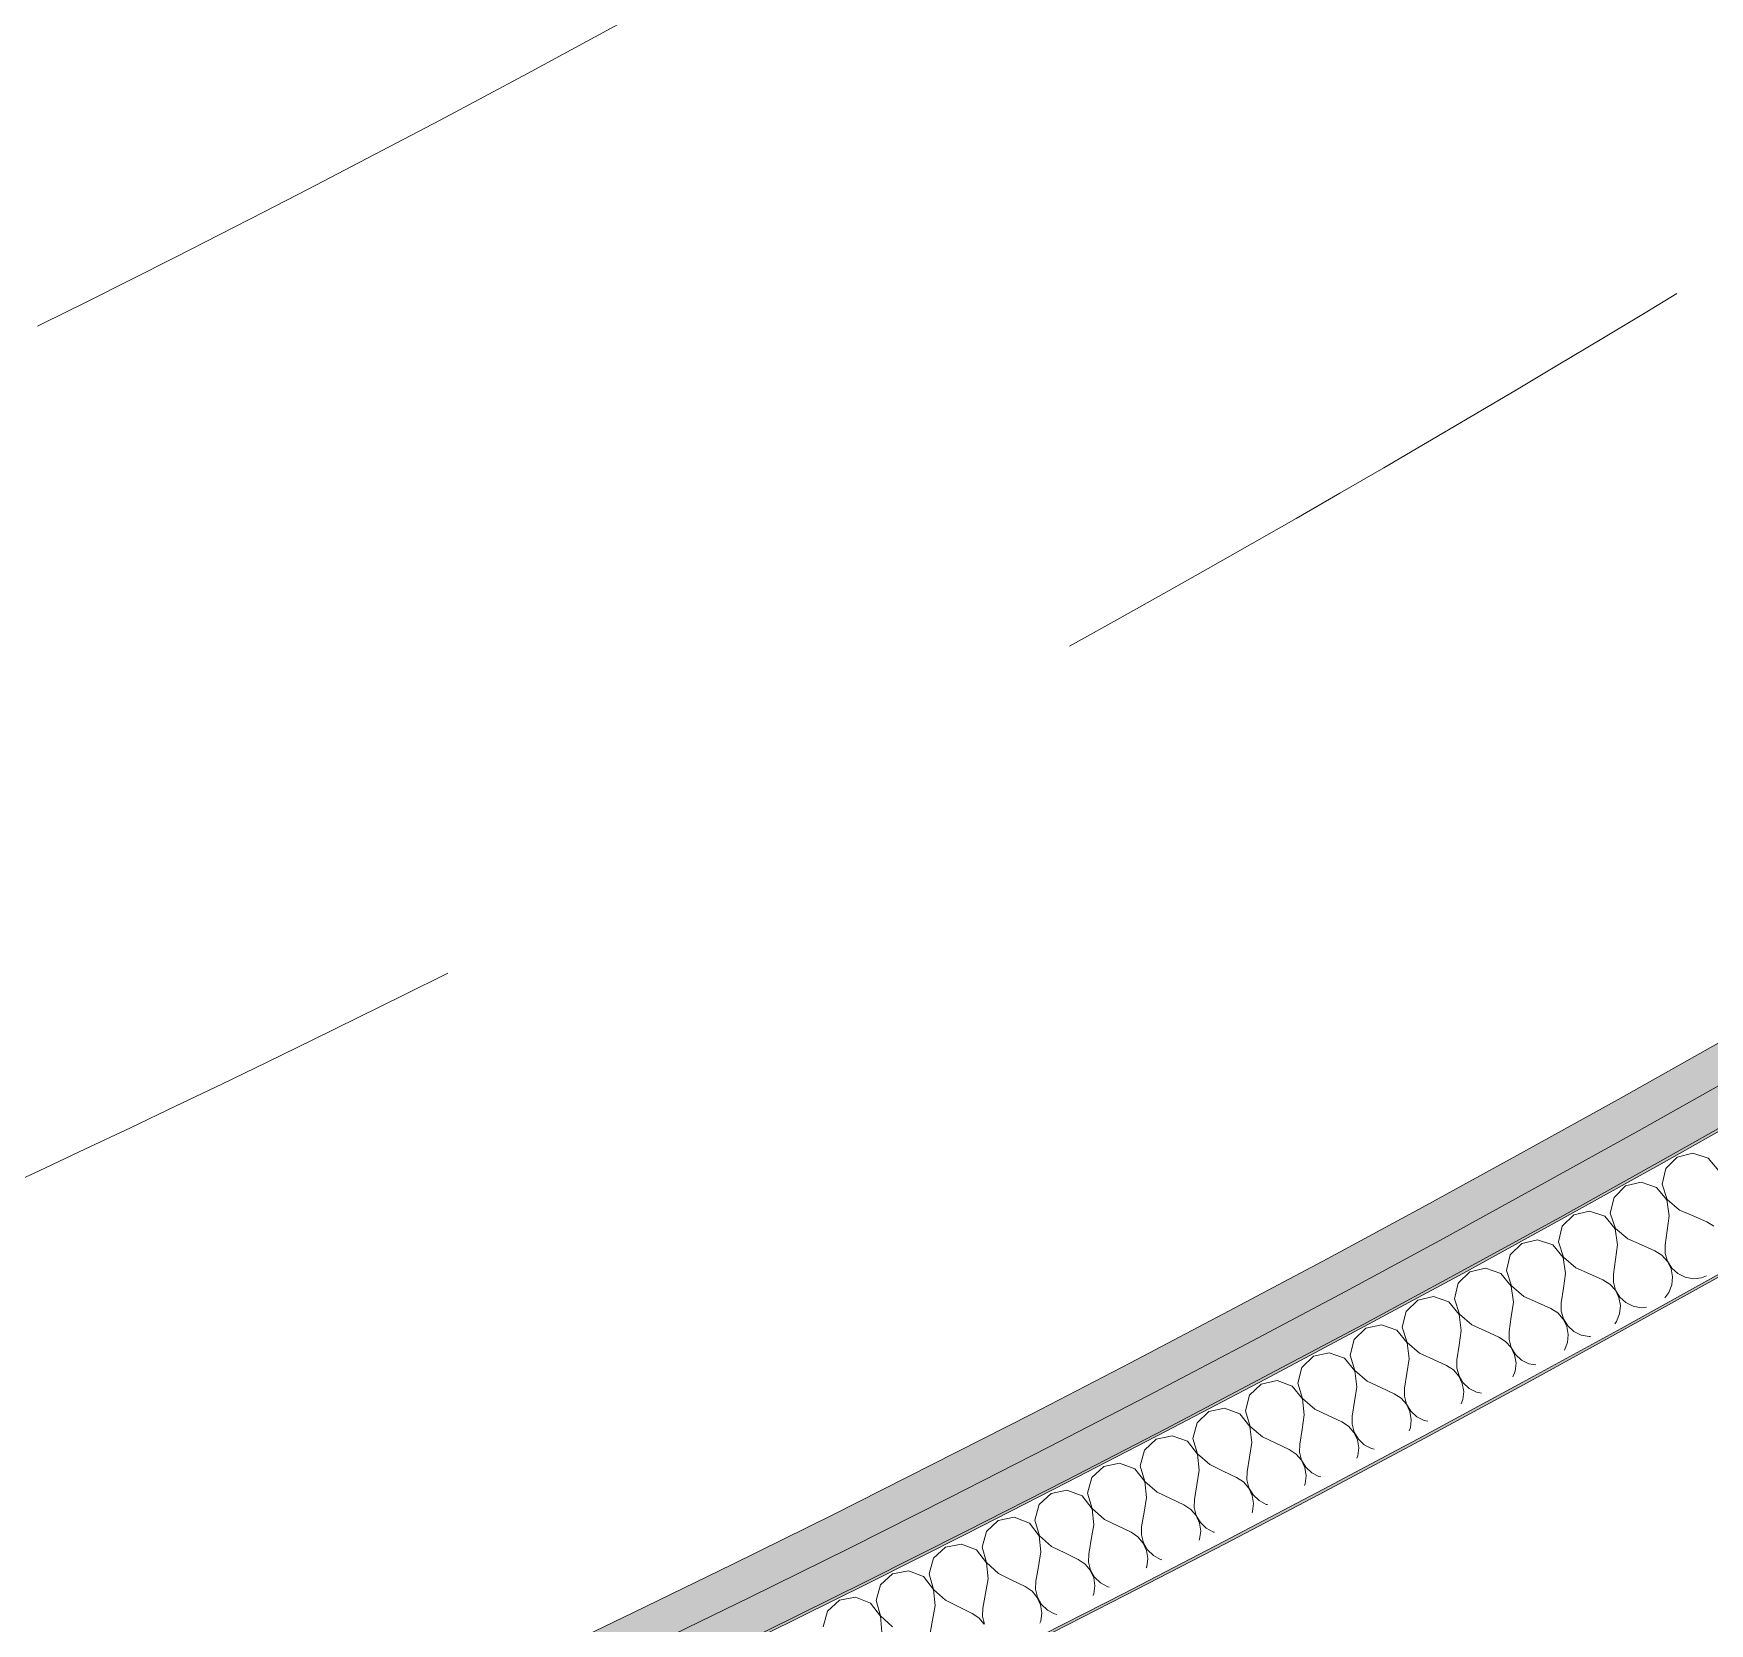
# Model space of a CAD drawing. Header units: millimetres. Extents: x -50172 to 90294, y -80883 to 956680.
# Drawn here: x -23919 to -23246, y -50097 to -49458 of the extents above; entities that cross this region are included whole.
import ezdxf

# ---------------------------------------------------------------- set-up
doc = ezdxf.new("R2010")
doc.units = ezdxf.units.MM
doc.header["$MEASUREMENT"] = 0
doc.linetypes.add('Dashed', pattern=[564.444447, 282.222223, -282.222223])
doc.layers.add('New_A-25-M_Wall_Int', color=7, linetype='Continuous')
for name, color, linetype, lineweight in [('New_A-25-M_Wall_Int_Pen_No__1', 7, 'Continuous', 13), ('New_A-25-M_Wall_Int_Pen_No__150', 7, 'Continuous', 0), ('New_A-35-M_FFE_Sanitary_Pen_No__1', 7, 'Continuous', 13), ('New_A-95-P_Drawing_Pen_No__191', 7, 'Continuous', 5)]:
    doc.layers.add(name, color=color, linetype=linetype, lineweight=lineweight)
doc.layers.add('New_A-25-M_Wall_Int_Pen_No__107', color=7, linetype='Continuous', lineweight=15, true_color=0xa6a6a6)
doc.layers.add('New_A-25-M_Wall_Int_Pen_No__81', color=7, linetype='Continuous', lineweight=20, true_color=0x6a6a6a)

# ---------------------------------------------------------------- blocks, each defined once
blk = doc.blocks.new('*X416')
at = {"layer": 'New_A-25-M_Wall_Int_Pen_No__150', "linetype": 'Continuous'}
for p, q in [((-23259.01, -49909.75), (-23263.59, -49914.36)), ((-23252.68, -49908.23), (-23259.01, -49909.75)), ((-23246.5, -49910.26), (-23252.68, -49908.23)), ((-23242.31, -49915.24), (-23246.5, -49910.26)), ((-23273.44, -49919.88), (-23279.77, -49921.38)), ((-23267.27, -49921.93), (-23273.44, -49919.88)), ((-23263.59, -49914.36), (-23265.07, -49920.7)), ((-23284.37, -49925.98), (-23285.87, -49932.31)), ((-23279.77, -49921.38), (-23284.37, -49925.98)), ((-23263.09, -49926.92), (-23267.27, -49921.93)), ((-23265.07, -49920.7), (-23263, -49926.87)), ((-23262.16, -49933.36), (-23263.09, -49926.92)), ((-23263, -49926.87), (-23258, -49931.03)), ((-23300.57, -49932.94), (-23305.19, -49937.53)), ((-23294.24, -49931.46), (-23300.57, -49932.94)), ((-23288.07, -49933.53), (-23294.24, -49931.46)), ((-23283.91, -49938.53), (-23288.07, -49933.53)), ((-23285.87, -49932.31), (-23283.82, -49938.49)), ((-23262.16, -49933.36), (-23262.96, -49939.26)), ((-23258, -49931.03), (-23252.55, -49933.43)), ((-23252.55, -49933.43), (-23247.09, -49935.83)), ((-23305.19, -49937.53), (-23306.71, -49943.85)), ((-23283, -49944.98), (-23283.91, -49938.53)), ((-23283.82, -49938.49), (-23278.83, -49942.66)), ((-23262.96, -49939.26), (-23263.76, -49945.17)), ((-23244.29, -49937.55), (-23247.09, -49935.83)), ((-23321.41, -49944.44), (-23326.04, -49949.01)), ((-23315.07, -49942.98), (-23321.41, -49944.44)), ((-23308.91, -49945.07), (-23315.07, -49942.98)), ((-23304.76, -49950.08), (-23308.91, -49945.07)), ((-23306.71, -49943.85), (-23304.68, -49950.03)), ((-23283, -49944.98), (-23283.82, -49950.88)), ((-23278.83, -49942.66), (-23273.38, -49945.08)), ((-23273.38, -49945.08), (-23267.94, -49947.49)), ((-23265.14, -49949.23), (-23267.94, -49947.49)), ((-23263.76, -49945.17), (-23263.76, -49948.45)), ((-23326.04, -49949.01), (-23327.58, -49955.33)), ((-23303.87, -49956.53), (-23304.76, -49950.08)), ((-23304.68, -49950.03), (-23299.7, -49954.22)), ((-23299.7, -49954.22), (-23294.26, -49956.66)), ((-23283.82, -49950.88), (-23284.64, -49956.78)), ((-23262.93, -49951.66), (-23265.14, -49949.23)), ((-23263.76, -49948.45), (-23262.85, -49951.61)), ((-23261.47, -49954.6), (-23262.93, -49951.66)), ((-23262.85, -49951.61), (-23261.11, -49954.4)), ((-23346.92, -49960.42), (-23348.48, -49966.74)), ((-23342.28, -49955.87), (-23346.92, -49960.42)), ((-23335.94, -49954.43), (-23342.28, -49955.87)), ((-23329.78, -49956.54), (-23335.94, -49954.43)), ((-23325.65, -49961.56), (-23329.78, -49956.54)), ((-23327.58, -49955.33), (-23325.57, -49961.52)), ((-23303.87, -49956.53), (-23304.71, -49962.43)), ((-23294.26, -49956.66), (-23288.82, -49959.09)), ((-23286.03, -49960.84), (-23288.82, -49959.09)), ((-23283.83, -49963.27), (-23286.03, -49960.84)), ((-23284.64, -49956.78), (-23284.64, -49960.07)), ((-23284.64, -49960.07), (-23283.75, -49963.23)), ((-23260.88, -49957.83), (-23261.47, -49954.6)), ((-23261.19, -49961.11), (-23260.88, -49957.83)), ((-23261.11, -49954.4), (-23258.67, -49956.6)), ((-23258.67, -49956.6), (-23255.72, -49958.05)), ((-23255.72, -49958.05), (-23252.48, -49958.64)), ((-23252.48, -49958.64), (-23249.19, -49958.32)), ((-23249.19, -49958.32), (-23247.18, -49957.54)), ((-23363.19, -49967.23), (-23367.85, -49971.77)), ((-23356.84, -49965.81), (-23363.19, -49967.23)), ((-23350.69, -49967.94), (-23356.84, -49965.81)), ((-23348.48, -49966.74), (-23346.49, -49972.94)), ((-23324.78, -49968.01), (-23325.65, -49961.56)), ((-23325.57, -49961.52), (-23320.6, -49965.72)), ((-23320.6, -49965.72), (-23315.17, -49968.18)), ((-23304.71, -49962.43), (-23305.55, -49968.33)), ((-23282.38, -49966.22), (-23283.83, -49963.27)), ((-23283.75, -49963.23), (-23282.02, -49966.02)), ((-23281.8, -49969.45), (-23282.38, -49966.22)), ((-23282.02, -49966.02), (-23279.59, -49968.23)), ((-23264.01, -49966.3), (-23262.4, -49964.18)), ((-23262.4, -49964.18), (-23261.19, -49961.11)), ((-23367.85, -49971.77), (-23369.43, -49978.08)), ((-23346.58, -49972.98), (-23350.69, -49967.94)), ((-23345.73, -49979.43), (-23346.58, -49972.98)), ((-23346.49, -49972.94), (-23341.54, -49977.16)), ((-23325.64, -49973.91), (-23326.5, -49979.81)), ((-23324.78, -49968.01), (-23325.64, -49973.91)), ((-23315.17, -49968.18), (-23309.74, -49970.63)), ((-23306.96, -49972.38), (-23309.74, -49970.63)), ((-23304.76, -49974.82), (-23306.96, -49972.38)), ((-23305.55, -49968.33), (-23305.57, -49971.61)), ((-23305.57, -49971.61), (-23304.68, -49974.78)), ((-23283.33, -49975.79), (-23282.12, -49972.73)), ((-23282.12, -49972.73), (-23281.8, -49969.45)), ((-23279.59, -49968.23), (-23276.64, -49969.69)), ((-23276.64, -49969.69), (-23273.4, -49970.29)), ((-23273.4, -49970.29), (-23271.29, -49970.09)), ((-23384.14, -49978.53), (-23388.81, -49983.06)), ((-23377.78, -49977.13), (-23384.14, -49978.53)), ((-23371.64, -49979.28), (-23377.78, -49977.13)), ((-23367.54, -49984.33), (-23371.64, -49979.28)), ((-23369.43, -49978.08), (-23367.46, -49984.29)), ((-23345.73, -49979.43), (-23346.61, -49985.33)), ((-23341.54, -49977.16), (-23336.12, -49979.63)), ((-23336.12, -49979.63), (-23330.7, -49982.09)), ((-23326.5, -49979.81), (-23326.52, -49983.09)), ((-23303.32, -49977.77), (-23304.76, -49974.82)), ((-23304.68, -49974.78), (-23302.96, -49977.57)), ((-23302.75, -49981.01), (-23303.32, -49977.77)), ((-23303.08, -49984.28), (-23302.75, -49981.01)), ((-23302.96, -49977.57), (-23300.53, -49979.79)), ((-23300.53, -49979.79), (-23297.59, -49981.26)), ((-23284.06, -49976.74), (-23283.33, -49975.79)), ((-23388.81, -49983.06), (-23390.41, -49989.36)), ((-23366.72, -49990.79), (-23367.54, -49984.33)), ((-23367.46, -49984.29), (-23362.52, -49988.52)), ((-23346.61, -49985.33), (-23347.49, -49991.22)), ((-23327.92, -49983.85), (-23330.7, -49982.09)), ((-23325.73, -49986.31), (-23327.92, -49983.85)), ((-23326.52, -49983.09), (-23325.65, -49986.26)), ((-23324.3, -49989.26), (-23325.73, -49986.31)), ((-23325.65, -49986.26), (-23323.94, -49989.06)), ((-23304.27, -49987.27), (-23303.08, -49984.28)), ((-23297.59, -49981.26), (-23294.35, -49981.87)), ((-23294.35, -49981.87), (-23293.82, -49981.83)), ((-23409.8, -49994.27), (-23411.42, -50000.57)), ((-23405.12, -49989.76), (-23409.8, -49994.27)), ((-23398.76, -49988.38), (-23405.12, -49989.76)), ((-23392.62, -49990.55), (-23398.76, -49988.38)), ((-23388.54, -49995.62), (-23392.62, -49990.55)), ((-23390.41, -49989.36), (-23388.46, -49995.57)), ((-23366.72, -49990.79), (-23367.61, -49996.68)), ((-23362.52, -49988.52), (-23357.1, -49991.01)), ((-23357.1, -49991.01), (-23351.69, -49993.49)), ((-23348.92, -49995.26), (-23351.69, -49993.49)), ((-23347.49, -49991.22), (-23347.52, -49994.51)), ((-23347.52, -49994.51), (-23346.65, -49997.68)), ((-23323.74, -49992.5), (-23324.3, -49989.26)), ((-23324.08, -49995.77), (-23323.74, -49992.5)), ((-23323.94, -49989.06), (-23321.52, -49991.29)), ((-23321.52, -49991.29), (-23318.58, -49992.77)), ((-23318.58, -49992.77), (-23315.84, -49993.29)), ((-23426.13, -50000.93), (-23430.83, -50005.42)), ((-23419.77, -49999.57), (-23426.13, -50000.93)), ((-23413.64, -50001.75), (-23419.77, -49999.57)), ((-23411.42, -50000.57), (-23409.49, -50006.79)), ((-23387.74, -50002.07), (-23388.54, -49995.62)), ((-23388.46, -49995.57), (-23383.53, -49999.82)), ((-23383.53, -49999.82), (-23378.12, -50002.33)), ((-23367.61, -49996.68), (-23368.51, -50002.57)), ((-23346.74, -49997.72), (-23348.92, -49995.26)), ((-23345.32, -50000.68), (-23346.74, -49997.72)), ((-23346.65, -49997.68), (-23344.95, -50000.48)), ((-23344.76, -50003.92), (-23345.32, -50000.68)), ((-23344.95, -50000.48), (-23342.54, -50002.72)), ((-23325.01, -49998.07), (-23324.08, -49995.77)), ((-23430.83, -50005.42), (-23432.47, -50011.72)), ((-23409.58, -50006.83), (-23413.64, -50001.75)), ((-23408.79, -50013.29), (-23409.58, -50006.83)), ((-23409.49, -50006.79), (-23404.58, -50011.05)), ((-23388.65, -50007.96), (-23389.57, -50013.85)), ((-23387.74, -50002.07), (-23388.65, -50007.96)), ((-23378.12, -50002.33), (-23372.72, -50004.83)), ((-23369.95, -50006.61), (-23372.72, -50004.83)), ((-23367.78, -50009.07), (-23369.95, -50006.61)), ((-23368.51, -50002.57), (-23368.55, -50005.85)), ((-23368.55, -50005.85), (-23367.69, -50009.03)), ((-23345.81, -50008.9), (-23345.12, -50007.19)), ((-23345.12, -50007.19), (-23344.76, -50003.92)), ((-23342.54, -50002.72), (-23339.61, -50004.21)), ((-23339.61, -50004.21), (-23337.56, -50004.61)), ((-23447.19, -50012.02), (-23451.9, -50016.5)), ((-23440.82, -50010.69), (-23447.19, -50012.02)), ((-23434.7, -50012.89), (-23440.82, -50010.69)), ((-23430.65, -50017.98), (-23434.7, -50012.89)), ((-23432.47, -50011.72), (-23430.56, -50017.94)), ((-23408.79, -50013.29), (-23409.72, -50019.18)), ((-23404.58, -50011.05), (-23399.18, -50013.58)), ((-23399.18, -50013.58), (-23393.78, -50016.1)), ((-23389.57, -50013.85), (-23389.62, -50017.13)), ((-23366.37, -50012.04), (-23367.78, -50009.07)), ((-23367.69, -50009.03), (-23366, -50011.84)), ((-23365.82, -50015.28), (-23366.37, -50012.04)), ((-23366, -50011.84), (-23363.6, -50014.08)), ((-23363.6, -50014.08), (-23360.67, -50015.58)), ((-23451.9, -50016.5), (-23453.56, -50022.8)), ((-23429.88, -50024.45), (-23430.65, -50017.98)), ((-23430.56, -50017.94), (-23425.66, -50022.22)), ((-23409.72, -50019.18), (-23410.66, -50025.06)), ((-23391.02, -50017.88), (-23393.78, -50016.1)), ((-23388.86, -50020.35), (-23391.02, -50017.88)), ((-23389.62, -50017.13), (-23388.77, -50020.31)), ((-23387.46, -50023.32), (-23388.86, -50020.35)), ((-23388.77, -50020.31), (-23387.09, -50023.13)), ((-23366.69, -50019.78), (-23366.19, -50018.55)), ((-23366.19, -50018.55), (-23365.82, -50015.28)), ((-23360.67, -50015.58), (-23359.2, -50015.87)), ((-23473, -50027.52), (-23474.68, -50033.81)), ((-23468.27, -50023.05), (-23473, -50027.52)), ((-23461.9, -50021.74), (-23468.27, -50023.05)), ((-23455.79, -50023.96), (-23461.9, -50021.74)), ((-23451.75, -50029.07), (-23455.79, -50023.96)), ((-23453.56, -50022.8), (-23451.67, -50029.02)), ((-23429.88, -50024.45), (-23430.83, -50030.33)), ((-23425.66, -50022.22), (-23420.27, -50024.76)), ((-23420.27, -50024.76), (-23414.88, -50027.3)), ((-23412.13, -50029.09), (-23414.88, -50027.3)), ((-23410.66, -50025.06), (-23410.72, -50028.35)), ((-23386.92, -50026.57), (-23387.46, -50023.32)), ((-23387.3, -50029.84), (-23386.92, -50026.57)), ((-23387.09, -50023.13), (-23384.69, -50025.38)), ((-23384.69, -50025.38), (-23381.77, -50026.89)), ((-23381.77, -50026.89), (-23380.74, -50027.09)), ((-23489.39, -50034.02), (-23494.14, -50038.47)), ((-23483.02, -50032.72), (-23489.39, -50034.02)), ((-23476.91, -50034.96), (-23483.02, -50032.72)), ((-23472.89, -50040.08), (-23476.91, -50034.96)), ((-23474.68, -50033.81), (-23472.81, -50040.04)), ((-23451.01, -50035.53), (-23451.75, -50029.07)), ((-23451.67, -50029.02), (-23446.78, -50033.32)), ((-23446.78, -50033.32), (-23441.4, -50035.88)), ((-23430.83, -50030.33), (-23431.79, -50036.21)), ((-23409.97, -50031.57), (-23412.13, -50029.09)), ((-23410.72, -50028.35), (-23409.89, -50031.53)), ((-23408.58, -50034.54), (-23409.97, -50031.57)), ((-23409.89, -50031.53), (-23408.21, -50034.35)), ((-23408.05, -50037.79), (-23408.58, -50034.54)), ((-23408.21, -50034.35), (-23405.82, -50036.61)), ((-23387.65, -50030.69), (-23387.3, -50029.84)), ((-23494.14, -50038.47), (-23495.84, -50044.75)), ((-23472.17, -50046.55), (-23472.89, -50040.08)), ((-23472.81, -50040.04), (-23467.94, -50044.35)), ((-23451.98, -50041.41), (-23452.95, -50047.29)), ((-23451.01, -50035.53), (-23451.98, -50041.41)), ((-23441.4, -50035.88), (-23436.02, -50038.43)), ((-23433.27, -50040.23), (-23436.02, -50038.43)), ((-23431.12, -50042.72), (-23433.27, -50040.23)), ((-23431.79, -50036.21), (-23431.86, -50039.49)), ((-23431.86, -50039.49), (-23431.03, -50042.67)), ((-23408.69, -50041.65), (-23408.44, -50041.06)), ((-23408.44, -50041.06), (-23408.05, -50037.79)), ((-23405.82, -50036.61), (-23402.9, -50038.12)), ((-23402.9, -50038.12), (-23402.2, -50038.27)), ((-23510.55, -50044.92), (-23515.31, -50049.35)), ((-23504.17, -50043.64), (-23510.55, -50044.92)), ((-23498.07, -50045.9), (-23504.17, -50043.64)), ((-23494.07, -50051.03), (-23498.07, -50045.9)), ((-23495.84, -50044.75), (-23493.98, -50050.99)), ((-23472.17, -50046.55), (-23473.16, -50052.42)), ((-23467.94, -50044.35), (-23462.56, -50046.93)), ((-23462.56, -50046.93), (-23457.19, -50049.5)), ((-23452.95, -50047.29), (-23453.04, -50050.57)), ((-23429.74, -50045.7), (-23431.12, -50042.72)), ((-23431.03, -50042.67), (-23429.37, -50045.5)), ((-23429.22, -50048.94), (-23429.74, -50045.7)), ((-23429.37, -50045.5), (-23426.99, -50047.77)), ((-23426.99, -50047.77), (-23424.07, -50049.3)), ((-23525.36, -50054.49), (-23531.74, -50055.74)), ((-23519.27, -50056.77), (-23525.36, -50054.49)), ((-23515.31, -50049.35), (-23517.03, -50055.63)), ((-23493.37, -50057.5), (-23494.07, -50051.03)), ((-23493.98, -50050.99), (-23489.12, -50055.32)), ((-23473.16, -50052.42), (-23474.15, -50058.3)), ((-23454.44, -50051.31), (-23457.19, -50049.5)), ((-23452.3, -50053.8), (-23454.44, -50051.31)), ((-23453.04, -50050.57), (-23452.22, -50053.76)), ((-23450.93, -50056.78), (-23452.3, -50053.8)), ((-23452.22, -50053.76), (-23450.56, -50056.59)), ((-23429.8, -50052.64), (-23429.62, -50052.21)), ((-23429.62, -50052.21), (-23429.22, -50048.94)), ((-23424.07, -50049.3), (-23423.57, -50049.4)), ((-23536.51, -50060.17), (-23538.25, -50066.43)), ((-23531.74, -50055.74), (-23536.51, -50060.17)), ((-23515.28, -50061.91), (-23519.27, -50056.77)), ((-23517.03, -50055.63), (-23515.19, -50061.87)), ((-23514.6, -50068.38), (-23515.28, -50061.91)), ((-23515.19, -50061.87), (-23510.35, -50066.21)), ((-23493.37, -50057.5), (-23494.37, -50063.37)), ((-23489.12, -50055.32), (-23483.76, -50057.91)), ((-23483.76, -50057.91), (-23478.39, -50060.49)), ((-23475.66, -50062.32), (-23478.39, -50060.49)), ((-23474.15, -50058.3), (-23474.24, -50061.59)), ((-23474.24, -50061.59), (-23473.44, -50064.77)), ((-23450.43, -50060.03), (-23450.93, -50056.78)), ((-23450.84, -50063.3), (-23450.43, -50060.03)), ((-23450.56, -50056.59), (-23448.19, -50058.86)), ((-23448.19, -50058.86), (-23445.28, -50060.4)), ((-23445.28, -50060.4), (-23444.86, -50060.49)), ((-23552.97, -50066.51), (-23557.75, -50070.91)), ((-23546.58, -50065.27), (-23552.97, -50066.51)), ((-23540.49, -50067.57), (-23546.58, -50065.27)), ((-23536.52, -50072.73), (-23540.49, -50067.57)), ((-23538.25, -50066.43), (-23536.44, -50072.68)), ((-23514.6, -50068.38), (-23515.62, -50074.25)), ((-23510.35, -50066.21), (-23504.99, -50068.82)), ((-23494.37, -50063.37), (-23495.38, -50069.25)), ((-23473.52, -50064.82), (-23475.66, -50062.32)), ((-23472.16, -50067.8), (-23473.52, -50064.82)), ((-23473.44, -50064.77), (-23471.79, -50067.61)), ((-23471.67, -50071.05), (-23472.16, -50067.8)), ((-23471.79, -50067.61), (-23469.42, -50069.89)), ((-23451, -50063.68), (-23450.84, -50063.3)), ((-23557.75, -50070.91), (-23559.51, -50077.18)), ((-23535.86, -50079.2), (-23536.52, -50072.73)), ((-23536.44, -50072.68), (-23531.61, -50077.04)), ((-23515.62, -50074.25), (-23516.65, -50080.12)), ((-23504.99, -50068.82), (-23499.63, -50071.43)), ((-23496.9, -50073.26), (-23499.63, -50071.43)), ((-23494.78, -50075.76), (-23496.9, -50073.26)), ((-23495.38, -50069.25), (-23495.49, -50072.53)), ((-23495.49, -50072.53), (-23494.69, -50075.72)), ((-23472.28, -50074.76), (-23472.09, -50074.32)), ((-23472.09, -50074.32), (-23471.67, -50071.05)), ((-23469.42, -50069.89), (-23466.52, -50071.44)), ((-23466.52, -50071.44), (-23466.07, -50071.53)), ((-23579.02, -50081.59), (-23580.8, -50087.85)), ((-23574.23, -50077.2), (-23579.02, -50081.59)), ((-23567.84, -50075.99), (-23574.23, -50077.2)), ((-23561.76, -50078.31), (-23567.84, -50075.99)), ((-23557.8, -50083.47), (-23561.76, -50078.31)), ((-23559.51, -50077.18), (-23557.72, -50083.43)), ((-23535.86, -50079.2), (-23536.91, -50085.07)), ((-23531.61, -50077.04), (-23526.26, -50079.67)), ((-23526.26, -50079.67), (-23520.91, -50082.29)), ((-23516.65, -50080.12), (-23516.77, -50083.41)), ((-23493.42, -50078.75), (-23494.78, -50075.76)), ((-23494.69, -50075.72), (-23493.05, -50078.56)), ((-23492.94, -50082), (-23493.42, -50078.75)), ((-23493.37, -50085.27), (-23492.94, -50082)), ((-23493.05, -50078.56), (-23490.69, -50080.85)), ((-23490.69, -50080.85), (-23487.79, -50082.41)), ((-23595.52, -50087.83), (-23600.33, -50092.2)), ((-23589.13, -50086.63), (-23595.52, -50087.83)), ((-23583.05, -50088.97), (-23589.13, -50086.63)), ((-23580.8, -50087.85), (-23579.03, -50094.11)), ((-23557.16, -50089.95), (-23557.8, -50083.47)), ((-23557.72, -50083.43), (-23552.9, -50087.81)), ((-23552.9, -50087.81), (-23547.56, -50090.45)), ((-23536.91, -50085.07), (-23537.95, -50090.93)), ((-23518.18, -50084.13), (-23520.91, -50082.29)), ((-23516.07, -50086.64), (-23518.18, -50084.13)), ((-23516.77, -50083.41), (-23515.98, -50086.6)), ((-23514.72, -50089.64), (-23516.07, -50086.64)), ((-23515.98, -50086.6), (-23514.35, -50089.45)), ((-23493.64, -50085.89), (-23493.37, -50085.27)), ((-23487.79, -50082.41), (-23487.2, -50082.54)), ((-23600.33, -50092.2), (-23602.13, -50098.46)), ((-23579.12, -50094.15), (-23583.05, -50088.97)), ((-23578.5, -50100.63), (-23579.12, -50094.15)), ((-23579.03, -50094.11), (-23574.23, -50098.5)), ((-23557.16, -50089.95), (-23558.22, -50095.81)), ((-23547.56, -50090.45), (-23542.22, -50093.09)), ((-23539.5, -50094.93), (-23542.22, -50093.09)), ((-23537.39, -50097.45), (-23539.5, -50094.93)), ((-23537.95, -50090.93), (-23538.08, -50094.22)), ((-23538.08, -50094.22), (-23537.3, -50097.41)), ((-23514.25, -50092.89), (-23514.72, -50089.64)), ((-23514.69, -50096.15), (-23514.25, -50092.89)), ((-23514.35, -50089.45), (-23512, -50091.74)), ((-23512, -50091.74), (-23509.1, -50093.31)), ((-23509.1, -50093.31), (-23508.25, -50093.5)), ((-23558.22, -50095.81), (-23559.29, -50101.68)), ((-23515.08, -50097.06), (-23514.69, -50096.15))]:
    blk.add_line(p, q, dxfattribs=at)
blk = doc.blocks.new('Wall_96_1', base_point=(-29918.46, -50217.22))
at = {"layer": 'New_A-25-M_Wall_Int_Pen_No__107', "linetype": 'Continuous'}
for points in [[(-20095.26, -46371.16, -0.413614), (-29918.46, -50217.22), (-29924.46, -50230.97, 0.413614), (-20081.52, -46377.18)], [(-20081.52, -46377.18, -0.413614), (-29924.46, -50230.97), (-29930.45, -50244.72, 0.413614), (-20067.79, -46383.21)]]:
    blk.add_hatch(color=256, dxfattribs=at).paths.add_polyline_path(points)
at = {"layer": 'New_A-25-M_Wall_Int_Pen_No__81', "linetype": 'Continuous', "lineweight": 0, "true_color": 0x353535}
for points in [[(-20067.79, -46383.21, -0.413614), (-29930.45, -50244.72), (-29930.85, -50245.64, 0.413614), (-20066.87, -46383.61)], [(-20021.08, -46403.69, -0.413614), (-29950.84, -50291.47), (-29951.24, -50292.39, 0.413614), (-20020.16, -46404.09)]]:
    blk.add_hatch(color=250, dxfattribs=at).paths.add_polyline_path(points)
at = {"layer": 'New_A-25-M_Wall_Int_Pen_No__1', "linetype": 'Continuous'}
for radius in [7467.12, 7482.12, 7498.12, 7497.12, 7549.12, 7548.12]:
    blk.add_arc((-26933.84, -43372.52), radius, 246.440445, 336.323082, dxfattribs=at)
at = {"layer": 'New_A-25-M_Wall_Int', "color": 250, "lineweight": 50, "true_color": 0x2a2a2a}
blk.add_blockref('*X416', (0, 0), dxfattribs=at)

msp = doc.modelspace()

# ---------------------------------------------------------------- linework, layer by layer
at = {"layer": 'New_A-35-M_FFE_Sanitary_Pen_No__1', "linetype": 'Dashed'}
msp.add_arc((-26783.55, -43782.02), 6769.91, 246.440412, 336.440412, dxfattribs=at)
at = {"layer": 'New_A-95-P_Drawing_Pen_No__191', "linetype": 'Dashed'}
msp.add_arc((-26775.42, -43793.33), 6450.18, 246.159671, 336.503685, dxfattribs=at)

# ---------------------------------------------------------------- block references
at = {"layer": 'New_A-25-M_Wall_Int', "color": 250, "lineweight": 50, "true_color": 0x2a2a2a}
msp.add_blockref('Wall_96_1', (-29918.46, -50217.22), dxfattribs=at)

doc.saveas('drawing.dxf')
